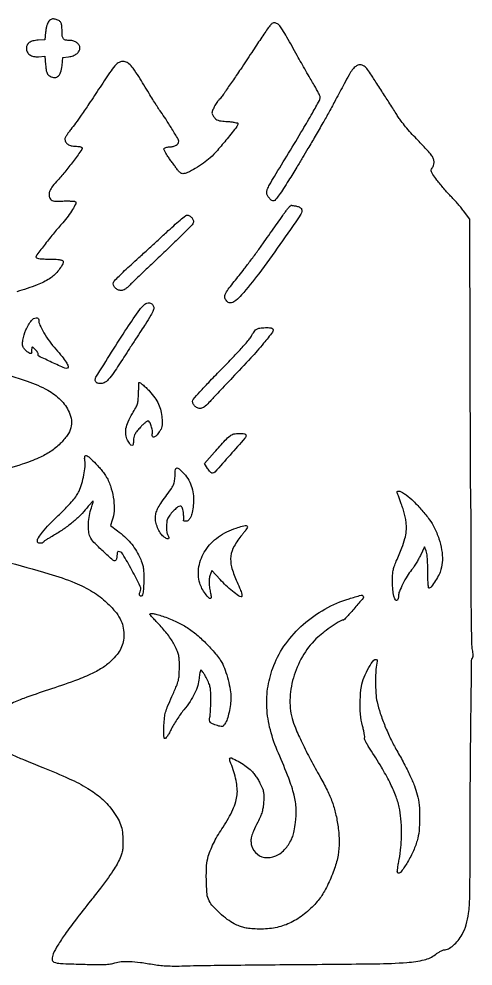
# Model space of a CAD drawing. Extents: x 135 to 894, y 129 to 819.
# Drawn here: x 564 to 894, y 129 to 819 of the extents above; entities that cross this region are included whole.
import ezdxf

# ---------------------------------------------------------------- set-up
doc = ezdxf.new("R2010")
doc.units = 0

msp = doc.modelspace()

# ---------------------------------------------------------------- linework, layer by layer
for points in [[(558.484626, 283.319031, 0.017103), (566.799512, 279.532354, 0.004032), (580.949855, 273.797053, -0.011997), (600.260425, 265.609772, -0.030277), (613.75574, 258.488768, -0.040858), (623.596931, 251.347405, -0.052991), (631.235329, 243.238052, -0.027402), (635.170611, 237.421545, -0.049586), (637.621736, 232.227808, -0.051836), (638.936618, 226.81437, -0.033092), (639.38059, 220.346969, -0.013676), (639.258522, 215.459164, -0.045294), (638.800791, 212.276568, -0.044034), (637.770585, 209.182125, -0.012408), (635.628889, 204.563614, -0.030497), (633.058372, 200.074051, -0.009696), (628.701966, 193.711249, -0.008361), (622.940004, 185.915108, -0.004823), (615.759056, 176.716645, 0.003975), (604.746542, 162.659324, 0.010521), (597.164027, 152.37995, 0.014442), (591.914236, 144.464506, 0.033808), (588.578729, 138.198257, 0.099269), (587.674555, 134.223482, 0.321122), (589.109415, 132.106489, 0.077217), (593.862782, 131.145068, 0.00417), (609.225908, 130.574834, 0.003149), (619.820421, 130.336822, 0.014036), (626.038886, 130.410861, 0.023946), (630.239633, 130.780889, 0.047925), (633.480665, 131.544955, -0.06412), (638.019563, 132.461415, -0.028133), (644.163782, 132.553077, -0.022021), (652.018179, 131.88091, -0.010633), (662, 130.365443, 0.018474), (666.832686, 129.709066, 0.014582), (672.09864, 129.345727, 0.012051), (678.289566, 129.248985, 0.006299), (686, 129.411497, -0.00483), (695.46544, 129.638811, -0.000601), (716.040625, 129.909338, -0.000709), (740.476569, 130.166593, -0.000587), (766.5, 130.373112, 0.001339), (823.513623, 130.911354, 0.01495), (846.208743, 131.865479, 0.039178), (858.812969, 133.77339, 0.107116), (866.91411, 137.60672, -0.018538), (868.740168, 138.905711, -0.021297), (870.576705, 140.003224, -0.020981), (872.195322, 140.793326, -0.103405), (873.183981, 141, 0.123245), (876.336233, 141.788986, 0.053917), (879.921332, 144.232418, 0.047895), (883.421482, 147.848463, 0.041958), (886.346588, 152.221636, 0.05406), (889.333832, 159.333703, 0.042025), (891.048302, 167.553307, 0.024819), (891.898198, 179.335862, 0.005546), (892.125803, 199.5, -0.001345), (892.277851, 252.209002, -0.001509), (892.71367, 302.924637, -0.000121), (893.291916, 351.706456, -0.171819), (893.912928, 353.395084, 0.142427), (894.241807, 354.15224, 0.032626), (894.328579, 355.559242, 0.028632), (894.218193, 357.370016, 0.017119), (893.890716, 359.502593, -0.040757), (893.515335, 363.059861, -0.00148), (893.233017, 376.691387, -0.002703), (893.033944, 392.82157, -0.001892), (892.976675, 411, 0.000554), (892.967971, 429.393131, 0.000726), (892.917032, 446.190625, 0.000529), (892.838982, 460.271761, 0.006906), (892.732246, 465.5, -0.007235), (892.616093, 471.379006, -0.000153), (892.471483, 500.422457, -0.000354), (892.336845, 534.38531, -0.000239), (892.229172, 573.150916), (892, 672.801832), (887.43349, 678.876632, 0.010802), (885.331997, 681.549985, 0.006899), (882.780491, 684.569406, 0.006931), (880.196401, 687.461216, 0.012818), (878.006039, 689.725716, -0.014931), (875.781048, 692.045548, -0.007303), (873.078808, 695.126111, -0.007237), (870.360488, 698.413067, -0.010415), (868.058491, 701.405726, -0.006034), (865.099946, 705.525545, -0.054082), (864.029147, 707.473302, -0.145736), (863.890884, 708.783161, -0.138704), (864.485942, 709.984467, 0.104336), (865.578867, 711.859908, 0.084054), (865.932926, 714.171144, 0.076904), (865.50841, 716.655933, 0.066963), (864.343903, 719.027494, 0.033007), (863.212728, 720.496603, 0.003521), (860.340593, 723.711201, 0.004328), (856.856323, 727.489836, 0.003467), (853.041197, 731.5, -0.008828), (849.100571, 735.732036, -0.008354), (845.23714, 740.178125, -0.008338), (841.949844, 744.226555, -0.028775), (840.020496, 747, 0.00321), (838.303753, 749.758513, 0.001145), (835.818762, 753.675, 0.001136), (833.072665, 757.959655, 0.001342), (830.454807, 762, -0.001047), (827.800558, 766.091217, -0.000826), (824.943996, 770.530607, -0.000835), (822.304586, 774.662615, -0.00207), (820.389184, 777.699939, 0.022096), (817.495411, 781.90556, 0.07242), (815.101525, 784.270649, 0.119145), (812.852887, 785.214969, 0.130148), (810.5, 784.982632, 0.088978), (808.364987, 783.718013, 0.055096), (806.375698, 781.576099, 0.031093), (804.032809, 777.970456, 0.00687), (800.495314, 771.5, -0.001351), (794.195608, 759.668743, -0.003332), (789.490935, 751.029094, -0.003687), (784.960991, 742.981368, -0.002041), (779.31802, 733.219599, -0.000922), (774.099057, 724.313531, -0.002197), (770.180599, 717.721358, -0.00204), (766.037276, 710.883492, -0.000697), (759.974255, 701, -0.006445), (756.249821, 695.118876, -0.012554), (753.102151, 690.542862, -0.010221), (750.516107, 687.127515, -0.146158), (749.280351, 686.260117, -0.23447), (747.80941, 686.465708, -0.062561), (745.985995, 688.079366, -0.060169), (744.49672, 690.250639, -0.122193), (744.012045, 692.25, -0.098762), (744.486467, 694.563772, -0.026963), (746.126267, 697.932242, -0.009451), (749.62627, 703.962991, -0.000634), (759.978749, 721, 0.002094), (770.266763, 738.042794, 0.005787), (777.320364, 750.155008, 0.003567), (782.401413, 759.267879, 0.126036), (783, 761.604818, 0.108593), (782.779248, 762.609248, 0.008181), (781.560754, 765.137922, 0.01099), (779.977093, 768.1258, 0.008131), (778.100438, 771.361123, -0.003555), (775.735922, 775.352889, -0.001474), (772.59386, 780.78108, -0.001458), (769.260538, 786.618362, -0.001881), (766.234875, 792, 0.000979), (758.698377, 805.461677, 0.010617), (755.532163, 810.821647, 0.025497), (753.558165, 813.671541, 0.106054), (751.971817, 815.015083, 0.038663), (750.212834, 815.788203, 0.140435), (749.00582, 815.858019, 0.127118), (747.875669, 815.278034, 0.02925), (746.347972, 813.75, 0.028663), (745.178919, 812.272866, 0.002985), (742.657427, 808.635938, 0.003698), (739.709242, 804.259781, 0.002953), (736.593847, 799.5, -0.002249), (733.120674, 794.17727, -0.001484), (729.081857, 788.0875, -0.001493), (725.118888, 782.188635, -0.00289), (721.908968, 777.5, 0.000506), (719.082745, 773.413753, 0.000539), (716.322533, 769.405063, 0.000512), (713.9543, 765.950131, 0.002495), (712.624786, 763.98532, -0.011453), (711.6153, 762.549565, -0.011003), (710.527938, 761.141892, -0.010995), (709.515173, 759.943662, -0.038612), (708.790475, 759.241073, 0.062488), (708.10037, 758.505118, 0.017139), (707.208728, 757.185361, 0.017044), (706.292868, 755.607111, 0.017024), (705.486261, 753.969531, 0.012594), (704.393865, 751.374544, 0.100952), (704.17304, 750.103652, 0.1283), (704.50142, 748.980276, 0.025069), (705.683486, 747.213779, 0.058131), (707.099254, 745.712168, 0.094821), (708.622714, 744.860793, 0.054784), (710.897745, 744.373337, 0.00911), (715.364161, 744, -0.01218), (718.302418, 743.736221, -0.019742), (720.780626, 743.353125, -0.014547), (722.715401, 742.916524, -0.336724), (723.045505, 742.5, -0.173102), (722.329939, 740.356794, -0.003606), (715.222056, 731.426574, -0.008956), (708.141074, 722.974904, -0.027158), (702.922717, 717.588934, -0.033108), (698.051301, 713.643896, -0.022534), (692.043491, 709.797688, -0.02009), (686.279323, 706.765808, -0.11147), (682.886963, 706, -0.09954), (682.084485, 706.161357, -0.047248), (681.150746, 706.660938, -0.044259), (680.23933, 707.389208, -0.047671), (679.495099, 708.25, 0.001709), (678.600241, 709.500677, 0.000364), (677.033769, 711.670947, 0.00038), (675.214429, 714.183668, 0.000362), (673.360482, 716.736204, -0.012697), (671.652294, 719.214393, -0.018194), (670.276639, 721.500378, -0.014228), (669.281365, 723.426739, -0.194961), (669.232483, 724.197448, -0.187543), (669.631345, 724.678238, -0.046208), (670.587522, 725.099674, -0.040909), (671.851853, 725.410434, -0.031142), (673.271959, 725.548585, 0.050552), (675.930004, 725.911593, 0.076136), (678.090062, 726.796283, 0.098153), (679.499215, 728.073654, 0.161055), (680, 729.588034, 0.1356), (679.569328, 731.146865, 0.002423), (675.041199, 738.633613, 0.006719), (670.500668, 745.839965, 0.016297), (666.907508, 751, -0.017053), (665.826429, 752.557522, -0.002172), (663.630097, 755.996875, -0.002542), (661.060852, 760.105065, -0.002113), (658.368875, 764.5, 0.003518), (650.869584, 776.666495, 0.021396), (646.680897, 782.760219, 0.042378), (643.693805, 786.100118, 0.135876), (641.078274, 787.482808, 0.125081), (637.518118, 787.366474, 0.127003), (634.468717, 785.562587, 0.046219), (630.668333, 780.972778, 0.004513), (622.648655, 769, -0.001426), (614.565921, 756.770451, -0.004465), (609.035, 748.61254, -0.006544), (604.853919, 742.728774, -0.012684), (601.334041, 738.158332, 0.01479), (599.674515, 735.98462, 0.018531), (598.273124, 733.870734, 0.016942), (597.240119, 732.043248, 0.120732), (597, 731.063319, 0.14462), (597.585231, 729.082297, 0.105071), (599.217471, 727.445066, 0.085073), (601.717225, 726.365089, 0.059589), (604.769724, 726, -0.022508), (606.389427, 725.927052, -0.02944), (607.854927, 725.707245, -0.029855), (609.011731, 725.390285, -0.174256), (609.497907, 725.003387, -0.303729), (609.445828, 723.564381, -0.003859), (603.776972, 715.848587, -0.01118), (597.670067, 708.04006, -0.015272), (591.804279, 701.306339, 0.020977), (588.085319, 696.937467, 0.063838), (586.099028, 693.591762, 0.100748), (585.510826, 690.797043, 0.125152), (586.146398, 688.226452, 0.085273), (587.166621, 686.916059, 0.1315), (588.434656, 686.25972, 0.056085), (590.584735, 686.035129, 0.005831), (595.671841, 686.13503, -0.008563), (598.893145, 686.180687, -0.012534), (601.727433, 686.101251, -0.007967), (604.068305, 685.939432, -0.176924), (604.676781, 685.656553, -0.321459), (604.924981, 684.150625, -0.019233), (602.603575, 679.872535, -0.025164), (599.385649, 675.024044, -0.022606), (595.586263, 670.339731, 0.00896), (589.273756, 662.976962, 0.007114), (582.714534, 654.809131, 0.002429), (576.576278, 646.859399, 0.160854), (576.018386, 645.25, 0.31272), (576.41285, 644.662716, 0.049634), (577.82331, 644.266313, 0.030994), (580.145813, 644.003161, 0.008994), (583.75, 643.88465, -0.002601), (586.791615, 643.823551, -0.003607), (589.517188, 643.734936, -0.002255), (591.806625, 643.633622, -0.044918), (592.5, 643.536965, 0.009836), (592.972185, 643.437005, 0.004906), (593.573437, 643.328135, 0.004868), (594.198485, 643.227533, 0.007148), (594.75, 643.152314, -0.277634), (595.708162, 642.404248, -0.17762), (595.729564, 640.950071, -0.06613), (594.50016, 638.52336, -0.016977), (591.88649, 634.975615, -0.086195), (585.872055, 629.593873, -0.046945), (576.985253, 625.144895, -0.022494), (562.000684, 620.090077, -0.003394)], [(545.5, 562.631218, -0.0122), (569.706626, 555.010072, -0.043678), (584.5242, 548.451295, -0.069871), (593.960683, 541.373537, -0.090254), (600.132659, 532.5, -0.074835), (601.822728, 526.585233, -0.101322), (601.418248, 521.056076, -0.086737), (598.754866, 515.514452, -0.042265), (593.649749, 509.521138, -0.048447), (586.572386, 503.751452, -0.042427), (578.204602, 499.154674, -0.026186), (566.046862, 494.506506, -0.006255), (545.371321, 488.103918, 0.002456)], [(553, 423.949558, -0.005733), (585.439521, 414.808648, -0.024684), (604.368543, 408.20876, -0.04107), (617.196405, 401.741997, -0.052719), (627.675925, 393.702895, -0.026557), (633.485061, 387.566174, -0.053674), (637.225829, 382.070471, -0.064189), (639.296416, 376.605796, -0.058563), (640, 370.61938, -0.048727), (639.468697, 365.180461, -0.063893), (637.888813, 360.450517, -0.058246), (635.030982, 355.955783, -0.032653), (630.621452, 351.203307, -0.048584), (624.078826, 346.120969, -0.033367), (615.812085, 341.640889, -0.021589), (603.938801, 336.80531, -0.006087), (585.0345, 330.300328, 0.006675), (567.128814, 324.115405, 0.031025), (557.096008, 319.779068, 0.052905)]]:
    msp.add_lwpolyline(points, format="xyb")
for points in [[(585.459974, 816.955772, 0.070111), (584.591323, 815.673923, 0.037705), (583.881294, 813.897295, 0.032266), (583.344024, 811.704857, 0.021723), (583.003726, 809.149129), (582.5, 803.5), (577.507242, 803.185294, 0.043655), (573.805218, 802.625014, 0.091291), (571.153347, 801.442236, 0.122007), (569.571219, 799.661368, 0.121482), (569, 797.345012, 0.116702), (569.63831, 794.647468, 0.124079), (571.410142, 792.592733, 0.104476), (574.221881, 791.390328, 0.064638), (577.821153, 791.149505), (582.5, 791.441316), (583.003861, 785.137224, 0.014769), (583.344307, 782.034615, 0.041876), (583.824401, 779.912924, 0.061836), (584.500393, 778.437983, 0.096841), (585.44499, 777.416566, 0.119445), (588.853833, 776.000948, 0.204052), (591.794252, 776.741538, 0.149416), (593.934087, 779.708359, 0.059958), (594.980372, 784.655037), (595.5, 790.5), (599.714016, 791.062447, 0.054602), (603.058069, 791.887113, 0.079413), (605.70546, 793.365768, 0.096513), (607.400453, 795.335762, 0.130248), (608, 797.598284, 0.141481), (607.430408, 799.57095, 0.09049), (605.806059, 801.340357, 0.081173), (603.468667, 802.57402, 0.081088), (600.859281, 803, -0.038775), (597.592346, 803.253731, -0.181392), (595.977544, 804.16528, -0.151045), (595.194846, 806.025936, -0.024596), (595, 809.984544, 0.025224), (594.801659, 813.913705, 0.109328), (594.074685, 816.117279, 0.143075), (592.600031, 817.491393, 0.055054), (589.950654, 818.476249, 0.054835), (588.647563, 818.655027, 0.088544), (587.543464, 818.488337, 0.083467), (586.520788, 817.938882, 0.043945)], [(765.811072, 682.387786, -0.039576), (767.024564, 682.043426, -0.042265), (768.140901, 681.517745, -0.046267), (769.010314, 680.900936, -0.124354), (769.443879, 680.285652, -0.246733), (769.009352, 676.601274, -0.002517), (753.619421, 654.404009, -0.008596), (738.233439, 633.233236, -0.019037), (725.626882, 617.761861, -0.030875), (721.639866, 613.759822, -0.112439), (718.514807, 612.046048, -0.205186), (716.032864, 612.363158, -0.137753), (714.024264, 614.454663, -0.139629), (713.525961, 616.748263, -0.114382), (714.249151, 619.160229, -0.03727), (716.749095, 622.865176, -0.003048), (724.048611, 632, 0.007037), (727.733832, 636.687992, 0.002927), (732.582526, 643.115625, 0.002895), (737.696374, 650.061517, 0.003739), (742.306186, 656.5, -0.000027), (746.650943, 662.664454, -0.000028), (750.964217, 668.782812, -0.000027), (754.710274, 674.095341, -0.000116), (756.936091, 677.25, -0.009506), (758.555075, 679.45333, -0.014178), (760.060514, 681.310938, -0.009117), (761.368522, 682.779462, -0.209202), (761.872547, 683, -0.033347), (762.386066, 682.965713, -0.005217), (763.391438, 682.820162, -0.005783), (764.574776, 682.622178, -0.005014)], [(689.435145, 674.071664, -0.053182), (690.112916, 673.140715, -0.061232), (690.541263, 672.129623, -0.06589), (690.691636, 671.112826, -0.080817), (690.552081, 670.164094, -0.117195), (689.781021, 668.879685, -0.002034), (684.024291, 663.03772, -0.005029), (677.194999, 656.300376, -0.003314), (669.211949, 648.683447, 0.000868), (660.991357, 640.916338, 0.0011), (653.422956, 633.708838, 0.000865), (647.098826, 627.638714, 0.008981), (644.547052, 625.091017, -0.021711), (642.637866, 623.279533, -0.040147), (640.918105, 622.011144, -0.050629), (639.361119, 621.251232, -0.08845), (637.95204, 621, -0.106138), (635.62237, 621.500169, -0.09808), (633.627367, 622.91992, -0.10844), (632.463341, 624.858641, -0.159332), (632.446231, 626.830589, -0.113693), (633.152924, 628.02643, -0.00521), (636.47645, 631.449945, -0.00845), (640.561626, 635.434232, -0.005938), (645.286364, 639.784174, 0.00148), (650.933326, 644.890915, 0.000793), (657.877869, 651.228719, 0.000789), (664.943285, 657.717927, 0.001235), (671, 663.326066, -0.005292), (676.289056, 668.144286, -0.008002), (681.00291, 672.214544, -0.003776), (685.065889, 675.559035, -0.162957), (686.095012, 675.944145, -0.095277), (686.830782, 675.829196, -0.041521), (687.734119, 675.417144, -0.039107), (688.649554, 674.805374, -0.042009)], [(660.8, 610.8, -0.167506), (661.725114, 608.901707, -0.116316), (661.460805, 606.509755, -0.051251), (659.761482, 602.937841, -0.008845), (655.75, 596.598168, 0.000929), (652.699282, 591.941689, 0.000381), (648.575387, 585.611044, 0.000377), (644.157973, 578.807293, 0.000483), (640.102381, 572.537248, -0.004864), (632.654285, 561.240592, -0.036025), (628.681066, 556.169957, -0.086137), (625.664429, 553.817675, -0.148034), (622.56414, 553.200503, -0.03783), (621.120768, 553.452812, -0.090857), (620.137635, 553.903575, -0.116313), (619.524033, 554.591861, -0.088832), (619.20627, 555.552959, -0.176632), (619.70523, 557.922451, -0.00118), (631.059095, 576.049804, -0.005195), (642.255177, 593.428667, -0.010071), (651.622915, 607.038204, -0.037526), (654.245644, 610.164663, -0.102546), (656.625754, 611.770023, -0.159077), (658.797338, 611.929949, -0.136692)], [(578, 599.600705, 0.106634), (578.804844, 595.869763, 0.025777), (581.718094, 590.225417, 0.02562), (585.767835, 584.033993, 0.024672), (590.477676, 578.207461, -0.01158), (595.02958, 572.868414, -0.030436), (597.959934, 568.780818, -0.041896), (599.483825, 565.834848, -0.368107), (599.066925, 564.541362, -0.246542), (597.095896, 564.402905, -0.004884), (587.616642, 568.671157, -0.004184), (578.136349, 573.148392, -0.390056), (577.619777, 574.451538, 0.183203), (577.622183, 575.049991, 0.044382), (577.186908, 575.957853, 0.039712), (576.465623, 576.978593, 0.030525), (575.529473, 577.972311, 0.006857), (573.942284, 579.422939, 0.140332), (573.362893, 579.70133, 0.399982), (573.029624, 579.477266, 0.039131), (572.881579, 578.424314, 0.007612), (572.844945, 577.632585, 0.007754), (572.83273, 576.844955, 0.007577), (572.843104, 576.160499, 0.031584), (572.881579, 575.75, -0.35026), (572.536483, 575.14336, -0.192221), (571.629758, 575.143393, -0.069992), (570.094795, 576.021444, -0.03152), (568.349881, 577.55921, -0.034781), (566.964387, 579.152143, -0.098897), (566.328613, 580.471071, -0.081245), (566.183451, 582.081644, -0.018576), (566.483026, 584.80921, -0.068154), (568.653399, 592.282621, -0.060783), (572.813447, 599.220244, -0.188004), (576.12054, 601.191653, -0.463679)], [(748.396757, 593.16705, -0.310567), (748.279588, 590.761591, -0.009555), (741.787888, 582.568049, -0.0134), (732.47002, 571.856558, -0.005171), (719, 557.486193, 0.001165), (714.251998, 552.501467, 0.001142), (709.495492, 547.461438, 0.001123), (705.342727, 543.021, 0.00433), (702.793165, 540.23452, -0.029083), (699.336609, 536.813175, -0.101994), (696.630178, 535.267727, -0.15867), (694.228847, 535.265702, -0.105815), (691.828741, 536.654988, -0.051782), (691.128871, 537.43427, -0.040558), (690.537193, 538.405371, -0.041783), (690.132376, 539.411206, -0.074919), (690, 540.289715, -0.181059), (690.534153, 541.71644, -0.004121), (695.428602, 547.244105, -0.007824), (701.827869, 554.132472, -0.003599), (710.366231, 562.912356, 0.00434), (718.456721, 571.256386, 0.006218), (725.471364, 578.803364, 0.004619), (731.113455, 585.143813, 0.061628), (732.859196, 587.724002, -0.0211), (733.802487, 589.394905, -0.021531), (734.877332, 590.968748, -0.021902), (735.926109, 592.249776, -0.078565), (736.742966, 592.915964, -0.103779), (739.003826, 593.666512, -0.023046), (743.092332, 593.943423, -0.01756), (747.174574, 593.888009, -0.246979)], [(658.741607, 547.664497, -0.031741), (662.586926, 542.921474, -0.047122), (665.259425, 538.292737, -0.049596), (666.926141, 533.431976, -0.040655), (667.746835, 528, -0.013445), (667.901094, 524.311499, -0.05159), (667.699039, 522.026028, -0.067294), (667.065721, 520.150505, -0.034634), (665.811831, 518.006922, -0.036636), (663.713791, 515.368293, -0.129537), (661.904499, 514.213298, -0.391741), (660.900921, 514.681134, -0.14519), (660.731683, 516.376723, 0.084468), (660.786912, 519.090675, 0.043624), (659.99284, 522.401693, 0.041276), (658.77489, 525.242102, 0.277623), (657.515117, 526, 0.164146), (656.765927, 525.747236, 0.015233), (655.226864, 524.49948, 0.018328), (653.448737, 522.848411, 0.013368), (651.592669, 520.891846, 0.014637), (649.164588, 518.026834, 0.051454), (647.860087, 515.995869, 0.07033), (647.215051, 514.098468, 0.046852), (647, 511.808513, -0.044451), (646.74798, 508.979336, -0.37965), (645.82777, 508.254144, -0.234999), (644.508046, 509.009556, -0.02658), (642.695723, 512.059551, -0.089317), (641.439376, 516.05243, -0.077314), (641.56091, 520.44805, -0.060626), (643.135013, 525.48199, -0.029899), (646.25892, 531.425049, 0.012791), (648.693571, 535.695578, 0.048847), (649.871381, 538.521047, 0.051699), (650.445204, 541.441274, 0.015516), (650.715877, 545.970399, -0.000322), (650.80109, 548.877224, -0.000507), (650.878363, 551.371952, -0.000114), (650.948918, 553.561768, -0.021666), (650.965877, 553.785184, -0.55749), (651.482458, 554.024955, -0.021069), (653.578448, 552.513605, -0.022738), (656.132463, 550.308002, -0.017074)], [(728.999643, 515.75, -0.180761), (728.182522, 513.565531, -0.00191), (717.347811, 501.197883, -0.001697), (706.351786, 488.82727, -0.213342), (704.501199, 488, -0.16412), (703.846768, 488.220757, -0.033868), (702.91785, 489.032839, -0.032268), (701.920171, 490.169935, -0.02553), (700.990081, 491.516049), (698.817043, 495.032098), (706.064458, 503.266049, -0.004136), (713.846343, 511.96112, -0.044884), (717.310741, 515.142147, -0.102738), (720.203294, 516.533409, -0.060965), (724.015777, 517, -0.01636), (726.219509, 516.927876, -0.045107), (727.753137, 516.68732, -0.074377), (728.690695, 516.297298, -0.262913)], [(619.703925, 494.729816, -0.013045), (622.157699, 492.037263, -0.011825), (624.551721, 489.132427, -0.011936), (626.570526, 486.430983, -0.036711), (627.752122, 484.479816, -0.045197), (630.852115, 476.736291, -0.041872), (632.608952, 468.360957, -0.044061), (632.889672, 460.344596, -0.072523), (631.558727, 453.705734), (630.20524, 449.911468), (635.35262, 446.106736, -0.026148), (640.495815, 441.872152, -0.032285), (644.795792, 437.394463, -0.033307), (648.375453, 432.526076, -0.031249), (651.361793, 427.123378, -0.017304), (653.111898, 423.07316, -0.04547), (653.992845, 420.0369, -0.03853), (654.386287, 416.615458, -0.009685), (654.487931, 411, -0.009994), (654.345882, 404.3188, -0.042418), (653.843727, 400.355513, -0.140369), (652.985687, 398.745807, -0.419129), (651.863593, 398.736407, -0.088111), (651.452957, 399.324399, -0.103423), (651.299712, 399.98559, -0.087104), (651.415525, 400.740978, -0.046109), (651.801414, 401.609629, 0.244278), (651.925634, 405.61123, 0.012523), (645.828537, 417.520123, 0.012197), (639.140416, 429.130463, 0.261684), (635.812909, 431, 0.282338), (635.499099, 430.80745, 0.050147), (635.238792, 430.136086, 0.041317), (635.058936, 429.185976, 0.026131), (635, 428.059017, -0.032343), (634.924075, 426.886501, -0.037814), (634.697178, 425.794793, -0.041224), (634.366402, 424.923718, -0.143959), (633.969116, 424.480912, -0.329732), (632.093546, 424.637769, -0.007221), (624.906322, 431.133322, -0.013711), (618.250219, 437.675329, -0.081066), (615.480958, 441.68137, -0.08633), (614.380202, 445.645861, -0.03605), (614.232554, 451.210184, -0.034563), (614.931465, 457.280063, -0.039821), (616.448211, 462.905989, 0.008485), (617.027157, 464.618709, 0.013205), (617.4617, 466.115263, 0.007368), (617.769395, 467.364778, 0.25857), (617.68929, 467.644043, 0.422449), (617.441439, 467.640569, 0.002979), (615.860115, 465.947915, 0.008627), (614.034121, 463.900089, 0.005142), (611.928613, 461.403685, -0.029239), (607.141013, 456.252564, -0.02198), (601.321141, 451.152839, -0.021018), (594.762118, 446.334697, -0.02033), (587.750031, 442.027092, 0.007259), (585.506832, 440.728562, 0.009882), (583.524896, 439.488684, 0.00711), (581.912542, 438.402089, 0.102859), (581.441014, 437.904559, -0.188471), (580.480823, 437.182689, -0.087667), (578.904404, 437.028987, -0.099044), (577.50794, 437.423203, -0.282474), (577.003738, 438.25, -0.142797), (577.809393, 440.983019, -0.027843), (580.850103, 445.188552, -0.021766), (585.72978, 450.694055, -0.008133), (593.029909, 458, 0.006449), (598.981326, 463.916182, 0.018573), (602.897883, 468.219974, 0.026519), (605.556054, 471.730019, 0.042814), (607.383251, 475, 0.034406), (609.40538, 480.451496, 0.025029), (610.92039, 486.741225, 0.025336), (611.741821, 492.759133, 0.060966), (611.57672, 497.245587, -0.075848), (611.556222, 500.109369, -0.460663), (612.654675, 500.802914, -0.115935), (614.982918, 499.435518, -0.01095)], [(683.822349, 487.576902, -0.055999), (687.318966, 482.809606, -0.059152), (689.594011, 477.470092, -0.055305), (690.655422, 471.435913, -0.039956), (690.544342, 464.600346, -0.024416), (689.785465, 459.401322, -0.064546), (688.595422, 455.842209, -0.104663), (686.973157, 453.75263, -0.177343), (684.91793, 453, -0.042963), (684.176179, 453.063853, -0.093351), (683.642789, 453.263349, -0.171318), (683.401102, 453.557748, -0.229301), (683.436038, 453.896507, 0.127512), (683.619529, 454.489854, 0.015063), (683.642001, 455.881941, 0.017232), (683.560258, 457.568074, 0.013329), (683.359131, 459.396507, 0.018508), (682.974084, 461.597012, 0.063313), (682.495113, 462.965414, 0.113169), (681.871194, 463.723639, 0.165714), (681.060243, 464, 0.169125), (679.356531, 463.406751, 0.025184), (676.584905, 460.973313, 0.029188), (673.901278, 458.043461, 0.052399), (672.119994, 455.315741, 0.083892), (671.301414, 452.728343, 0.033985), (671.037887, 449.026644, 0.033866), (671.275905, 445.346178, 0.090019), (672.08102, 442.848612, -0.048828), (672.806462, 441.102767, -0.358421), (672.485427, 440.326347, -0.240746), (671.441852, 440.307657, -0.031372), (669.447414, 441.442499, -0.093859), (667.106968, 443.699317, -0.045591), (665.015753, 447.307223, -0.044461), (663.532042, 451.431719, -0.062751), (663.021962, 455.29966, -0.060022), (663.412738, 458.709043, -0.052105), (664.606728, 462.104523, -0.038618), (666.826624, 465.986609, -0.015024), (670.456622, 471, 0.011926), (674.23798, 476.154903, 0.049735), (676.11481, 479.512999, 0.067511), (677.000056, 482.645206, 0.035171), (677.285714, 486.70119, -0.027803), (677.512202, 490.771087, -0.344323), (678.527089, 491.808543, -0.228082), (680.209018, 491.2599, -0.01557)], [(845.599962, 472.172374, -0.039099), (850.910191, 467.649619, -0.018316), (857.071207, 461.043183, -0.018167), (862.653473, 454.105627, -0.045975), (866.030689, 448.589227, -0.033154), (869.457898, 440.279625, -0.041473), (871.456123, 432.184402, -0.045626), (871.971898, 424.601654, -0.06199), (870.96749, 417.822691, -0.053639), (869.596612, 414.371345, -0.019197), (866.945078, 409.779353, -0.013864), (864.055772, 405.461949, -0.164065), (862.446857, 404.29362, -0.459637), (861.961371, 404.597215, -0.015494), (861.657562, 407.131972, -0.016418), (861.451788, 410.837915, -0.005581), (861.389895, 416.232286, 0.007852), (861.305985, 421.471151, 0.012382), (861.052168, 425.960154, 0.012784), (860.6703, 429.521708, 0.066887), (860.153287, 431.419654), (858.920497, 434.339309), (855.969291, 428.098986, -0.015844), (854.587532, 425.401827, -0.011127), (852.870617, 422.453836, -0.011241), (851.098933, 419.70258, -0.022974), (849.564862, 417.64446, 0.034219), (846.348543, 413.120722, 0.020977), (843.166084, 407.400438, 0.018772), (840.645841, 401.879206, 0.097981), (840, 398.615104, -0.036882), (839.926045, 397.613871, -0.040923), (839.7057, 396.669661, -0.044912), (839.383461, 395.909245, -0.132424), (838.998127, 395.498843, -0.430884), (837.738463, 395.834093, -0.063513), (836.671681, 398.583359, -0.039619), (835.920023, 403.123, -0.019248), (835.647131, 409, -0.012493), (835.729118, 413.801179, -0.035125), (836.105355, 417.137962, -0.038884), (836.919602, 420.19597, -0.018351), (838.415452, 424, 0.008804), (842.474071, 433.769443, 0.028571), (844.674077, 440.430207, 0.041351), (845.647816, 445.804794, 0.044795), (845.68528, 451.122077, 0.02594), (845.256669, 454.293009, 0.014475), (844.424629, 458.100017, 0.014134), (843.325348, 462.035445, 0.01758), (842.07351, 465.622077, -0.002949), (840.898982, 468.695163, -0.004357), (839.907993, 471.406173, -0.002051), (839.095339, 473.720893, -0.082033), (839.004603, 474.25, -0.364759), (839.546812, 474.90244, -0.121355), (840.88479, 474.81717, -0.056806), (842.994512, 473.878408, -0.023798)], [(730, 448.929406, -0.138624), (729.819482, 448.290812, -0.011007), (728.856773, 446.798724, -0.014258), (727.598873, 445.049814, -0.010432), (726.108165, 443.179406, 0.043863), (720.355327, 434.879603, 0.097872), (717.925245, 427.627007, 0.096425), (718.419351, 419.925625, 0.041714), (721.857143, 410.197975, -0.007218), (724.315761, 404.520177, -0.027322), (725.604605, 400.871791, -0.048956), (726.025141, 398.650606, -0.440612), (725.430175, 398, -0.162694), (723.57762, 398.61919, -0.010912), (719.127179, 402.123018, -0.016259), (714.376699, 406.300334, -0.018812), (710.141976, 410.586365), (704.042738, 417.242608), (703.021369, 414.556204, 0.052554), (702.313413, 411.876716, 0.03733), (702.068984, 408.776298, 0.03333), (702.286216, 405.309792, 0.024656), (702.968598, 401.528075, -0.012499), (703.288362, 399.973222, -0.018257), (703.485266, 398.589196, -0.013931), (703.572409, 397.458986, -0.211703), (703.43431, 397.100977, -0.417738), (702.073125, 397.109158, -0.032284), (699.444094, 400.175079, -0.035628), (696.902531, 404.113681, -0.054786), (695.352637, 407.858916, -0.11492), (694.695702, 419.995858, -0.102099), (699.372517, 431.764668, -0.092855), (708.830383, 441.578554, -0.077461), (721.797697, 448.069197, -0.006638), (726.186364, 449.408477, -0.044636), (728.418574, 449.846356, -0.138455), (729.544243, 449.652353, -0.2889)], [(808.281552, 390, -0.005414), (805.260652, 386.550552, -0.008373), (802.569817, 383.64375, -0.003603), (800.232547, 381.237155, -0.200838), (799.665949, 381, 0.140244), (797.506104, 380.382034, 0.008535), (791.808171, 376.694279, 0.013806), (785.984085, 372.5444, 0.023445), (781.383997, 368.719985, 0.069393), (771.084457, 356.285573, 0.0614), (764.060641, 340.992872, 0.062486), (761.049861, 324.733454, 0.077866), (762.538063, 309.460099, 0.038663), (764.904831, 302.546676, 0.009952), (769.795103, 291.799538, 0.009879), (775.990254, 279.502877, 0.008897), (782.87905, 267.019105, -0.016541), (788.074907, 257.253312, -0.027475), (791.713639, 248.669424, -0.029306), (794.232551, 240.147895, -0.022533), (796.005658, 230.607584, -0.032527), (796.806233, 219.760078, -0.044788), (796.017091, 210.0241, -0.042801), (793.460903, 200.255828, -0.026403), (788.895247, 189.282708, -0.012256), (786.076454, 183.755366, -0.026944), (783.597431, 179.711804, -0.028938), (780.813862, 176.137897, -0.016457), (777.067645, 172.13661, -0.045746), (767.870941, 164.484648, -0.059064), (758.158352, 159.371855, -0.059307), (747.552113, 156.685268, -0.046652), (735.696589, 156.253856, -0.012689), (730.793251, 156.658019, -0.033703), (727.333849, 157.269661, -0.037552), (724.206608, 158.297145, -0.019295), (720.457574, 160.021535, -0.042005), (715.36373, 163.170222, -0.025092), (709.857235, 167.694445, -0.025053), (705.017067, 172.560372, -0.060623), (702.110247, 176.70569, -0.101867), (700.611008, 181.777484, -0.016558), (700.081919, 192.087801, -0.018511), (700.279158, 202.544959, -0.065237), (701.521234, 209.139576, -0.01949), (703.496431, 214.460763, -0.018108), (705.924668, 219.746798, -0.017349), (708.837234, 225.058963, -0.014745), (712.265756, 230.458815, 0.020531), (716.212259, 236.836323, 0.025457), (719.324321, 243.083336, 0.028155), (721.484065, 248.909704, 0.047743), (722.533275, 254, 0.051297), (722.558032, 258.622738, 0.025782), (721.692345, 264.401426, 0.024251), (720.107978, 270.638948, 0.024046), (717.923363, 276.711835, -0.022383), (717.459314, 277.988479, -0.031278), (717.169126, 279.167406, -0.032077), (717.05906, 280.122966, -0.212083), (717.227657, 280.560991, -0.323682), (718.489787, 280.763791, -0.011096), (723.164287, 278.276766, -0.019868), (728.004428, 275.303441, -0.029344), (731.973583, 272.290616, -0.039428), (733.736566, 270.52282, -0.019556), (735.694809, 268.031248, -0.019035), (737.56845, 265.226489, -0.023356), (739.090174, 262.468395, -0.01463), (740.880204, 258.546805, -0.051236), (741.691098, 255.893184, -0.050813), (741.948866, 253.1189, -0.014223), (741.786057, 248.760369, -0.019773), (741.360756, 244.737227, -0.034233), (740.649272, 241.452409, -0.031895), (739.457606, 238.141773, -0.014763), (737.513785, 234, 0.010111), (734.38901, 227.49982, 0.043005), (732.94456, 223.441311, 0.068678), (732.559787, 220.218516, 0.061257), (733.03281, 216.878152, 0.164591), (737.218028, 210.617815, 0.16342), (744.357676, 208.162159, 0.137103), (752.538088, 210.384045, 0.10801), (759.264296, 216.686775, 0.025343), (761.516791, 220.344028, 0.043879), (762.950723, 223.610558, 0.034757), (763.988183, 227.566758, 0.010447), (765.017704, 233.708494, 0.049654), (765.47427, 243.634709, 0.047069), (763.989128, 253.64194, 0.03245), (760.07539, 266.018248, 0.009942), (752.59705, 284.157728, -0.038485), (746.688431, 301.186129, -0.051083), (744.159144, 317.375702, -0.054358), (745.025659, 332.913615, -0.053377), (749.216725, 348, -0.062751), (757.927691, 363.833659, -0.054176), (770.684082, 377.901532, -0.053138), (786.437802, 389.144188, -0.055329), (804, 396.633791, -0.005615), (812.786019, 399.172925, -0.327995), (814.260491, 398.611567, -0.325653), (814.17109, 397.030905, -0.005572)], [(668.281545, 383.912349, -0.02494), (677.324656, 380.365638, -0.032921), (685.13598, 376.204668, -0.032948), (692.328591, 371.057369, -0.025045), (699.50799, 364.540065, -0.011752), (703.159308, 360.6993, -0.011244), (706.681767, 356.635222, -0.01125), (709.627616, 352.910346, -0.039056), (711.279842, 350.324523, -0.038112), (713.74177, 344.726284, -0.020819), (715.934606, 337.548401, -0.020813), (717.500661, 330.316051, -0.043701), (717.984379, 324.590037, -0.032752), (717.640577, 319.582488, -0.022488), (716.626619, 313.978482, -0.022225), (715.219256, 308.861645, -0.066897), (713.659327, 305.602819, -0.036605), (712.67597, 304.317877, -0.123969), (711.809597, 303.728049, -0.122696), (710.761883, 303.615647, -0.035516), (709.158483, 303.954548, -0.020883), (705.201972, 305.270344, -0.101998), (703.221134, 306.529154, -0.171974), (702.435008, 308.112752, -0.08982), (702.566502, 310.338941, 0.036576), (702.865793, 312.135907, 0.007405), (703.115055, 315.362064, 0.007776), (703.291382, 319.131128, 0.00721), (703.3563, 323, 0.009122), (703.265634, 328.706896, 0.041494), (702.877829, 332.004316, 0.050539), (701.984984, 334.8804, 0.017912), (700.155672, 338.788202, 0.013107), (698.859402, 341.16185, 0.021926), (697.632375, 343.07657, 0.017861), (696.569194, 344.476651, 0.376169), (696.091682, 344.556662, 0.185753), (695.740012, 344.09397, 0.016313), (695.369321, 342.641985, 0.019641), (695.042225, 340.824451, 0.013997), (694.813503, 338.76846, -0.052649), (693.783372, 333.353727, -0.039214), (691.573317, 327.682448, -0.034914), (688.201124, 321.789751, -0.025148), (683.675348, 315.70942, 0.017407), (681.25927, 312.566192, 0.010727), (678.628355, 308.712947, 0.010753), (676.188114, 304.786912, 0.018901), (674.366643, 301.427347, -0.010905), (672.724678, 298.279781, -0.02925), (671.380415, 296.140965, -0.041453), (670.324701, 294.893815, -0.414237), (669.706209, 294.893791, -0.173304), (669.342026, 295.662972, -0.011573), (669.154284, 298.133299, -0.015389), (669.087345, 301.184824, -0.010298), (669.190144, 304.675864, -0.016418), (669.638004, 310.068067, -0.039377), (670.412332, 314.000679, -0.030564), (671.909037, 318.310689, -0.006731), (675.023518, 325.5, 0.005825), (678.326683, 333.087164, 0.036516), (679.679942, 337.090621, 0.047855), (680.267261, 340.792861, 0.014246), (680.457509, 346.521027, 0.010576), (680.368577, 351.929932, 0.042485), (679.964795, 355.209334, 0.04728), (679.033277, 358.200336, 0.015266), (677.109593, 362.42895, 0.025984), (675.187386, 365.870055, 0.018407), (672.695694, 369.526337, 0.017134), (669.725839, 373.280616, 0.014766), (666.359593, 377.019045, -0.003872), (663.538687, 380.017807, -0.006049), (661.16188, 382.6471, -0.002094), (659.158059, 384.937693, -0.180557), (659, 385.361122, -0.392562), (659.530473, 385.932656, -0.057395), (661.261107, 385.863085, -0.032563), (664.077515, 385.233441, -0.009712)], [(824.542218, 351.25, 0.044267), (823.577306, 345.181318, 0.016337), (823.260571, 336.515052, 0.016439), (823.513597, 327.796679, 0.041135), (824.427357, 321.5, 0.023896), (826.761168, 313.200404, 0.015913), (830.184419, 303.929645, 0.015601), (834.306725, 294.617352, 0.018917), (838.764958, 286.173279, -0.009223), (844.027245, 276.657722, -0.013038), (848.331635, 267.983764, -0.014819), (851.609314, 260.336572, -0.028425), (853.698327, 254, -0.043501), (855.025617, 246.478671, -0.022931), (855.422899, 236.995519, -0.022915), (854.955695, 227.623299, -0.048639), (853.564804, 220.5, -0.035253), (850.446303, 212.227827, -0.029616), (846.034086, 203.959796, -0.02509), (841.588374, 197.45573, -0.454524), (839.362155, 197.304512, -0.223432), (839.164071, 197.8544, -0.006728), (839.431722, 200.33818, -0.012143), (839.866745, 203.315494, -0.007947), (840.505751, 206.725121, 0.029832), (841.807534, 215.862855, 0.020464), (842.236278, 226.329288, 0.020648), (841.813159, 236.575327, 0.035673), (840.506449, 245, 0.036737), (837.871926, 253.55802, 0.023434), (833.633935, 263.075196, 0.019063), (827.56847, 274.075245, 0.010125), (819.272767, 287.240005, -0.013514), (817.596529, 289.940503, -0.019163), (816.265464, 292.435011, -0.015554), (815.328464, 294.529068, -0.191293), (815.318494, 295.387599, 0.122788), (815.427394, 296.275392, 0.011021), (815.102233, 298.512462, 0.013817), (814.574794, 301.19682, 0.010354), (813.85174, 304.121658, -0.045963), (812.385785, 312.600759, -0.027395), (812.134078, 322.847433, -0.027311), (812.967066, 332.644065, -0.069218), (814.921066, 339.5, -0.024138), (818.47371, 346.596741, -0.043456), (822.141701, 351.966817, -0.293963), (823.802617, 352.504106, -0.41047)]]:
    msp.add_lwpolyline(points, format="xyb", close=True)

doc.saveas('drawing.dxf')
